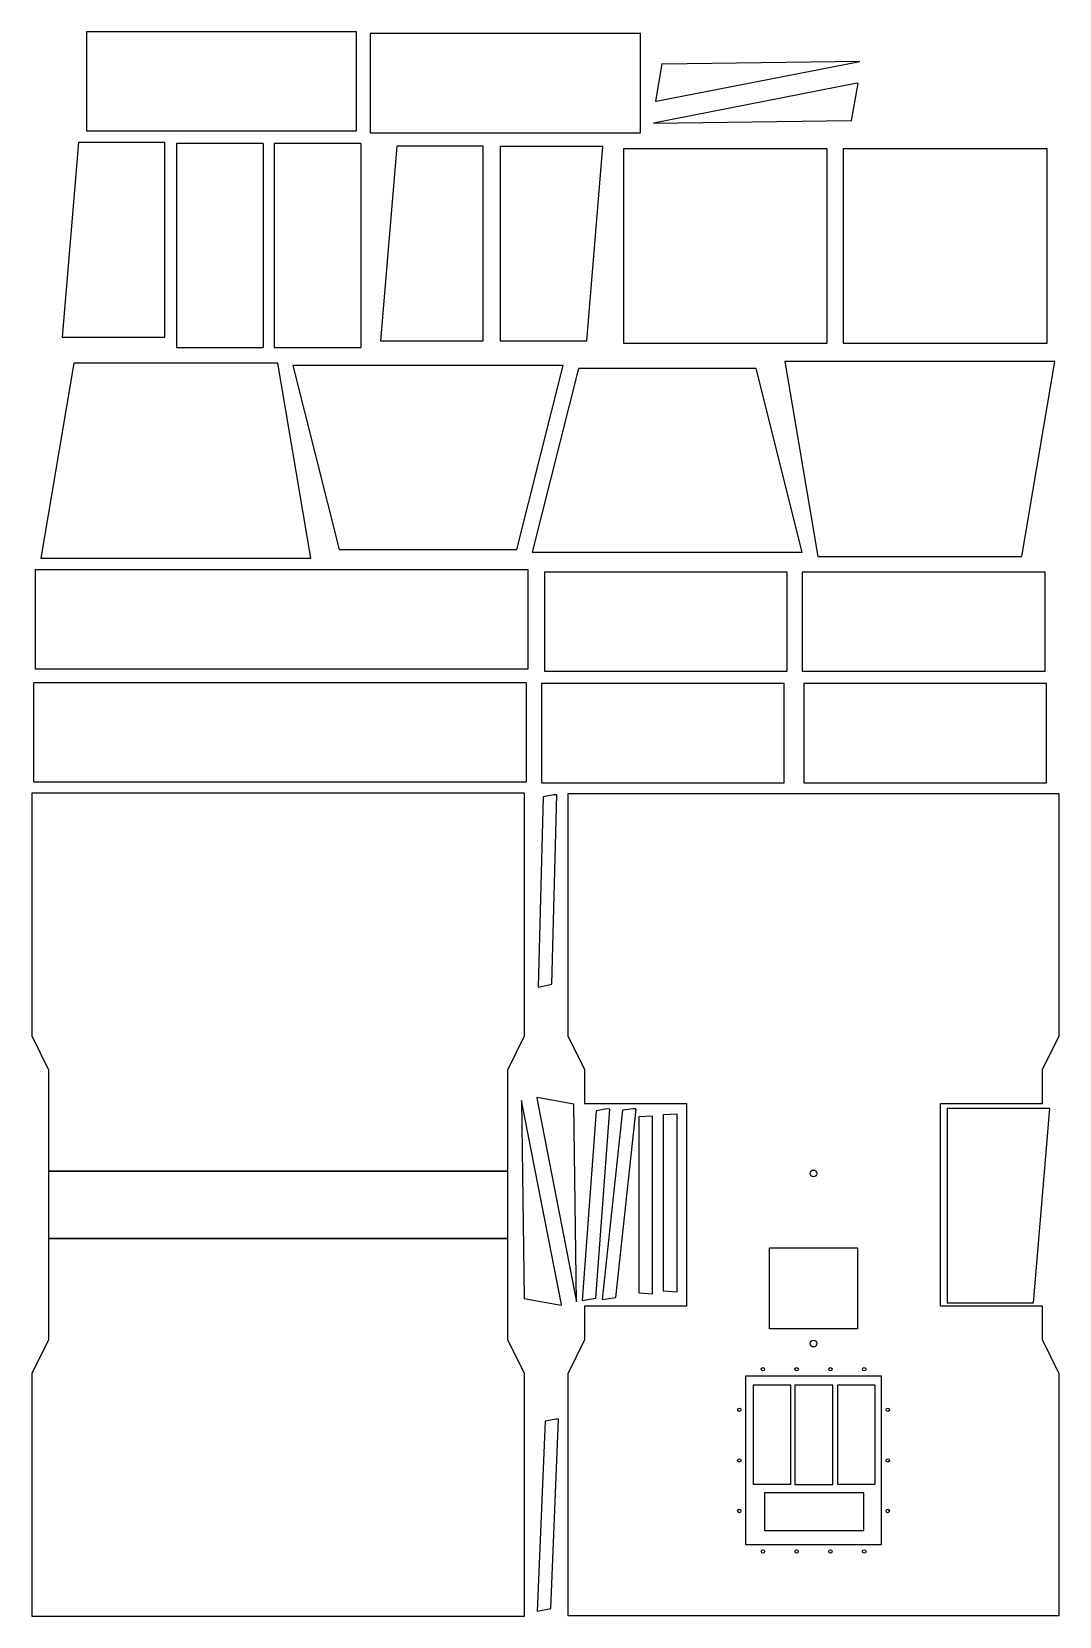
# Model space of a CAD drawing. Header units: millimetres. Extents: x 161 to 1683, y -619 to 1728.
import ezdxf

# ---------------------------------------------------------------- set-up
doc = ezdxf.new("R2010")
doc.units = ezdxf.units.MM
doc.layers.get('0').update_dxf_attribs({"linetype": 'CONTINUOUS'})

msp = doc.modelspace()

# ---------------------------------------------------------------- linework, layer by layer
for p, q in [((375.4, 1562.1), (375.4, 1260.1)), ((503.6, 1562.1), (375.4, 1562.1)), ((503.6, 1562.1), (503.6, 1260.1)), ((520.2, 1562.1), (520.2, 1260.1)), ((648.4, 1562.1), (520.2, 1562.1)), ((648.4, 1562.1), (648.4, 1260.1)), ((375.4, 1260.1), (503.6, 1260.1)), ((520.2, 1260.1), (648.4, 1260.1)), ((1080.4, 121.5), (1059.8, 120.3)), ((1059.8, 120.3), (1059.8, -140.4)), ((1080.4, -141.6), (1080.4, 121.5)), ((1116.9, 124.4), (1096.3, 123.2)), ((1096.3, 123.2), (1096.3, -137.5)), ((1116.9, -138.7), (1116.9, 124.4)), ((1059.8, -140.4), (1080.4, -141.6)), ((1096.3, -137.5), (1116.9, -138.7))]:
    msp.add_line(p, q)
for points in [[(242, 1727.8), (242, 1580.8), (642, 1580.8), (642, 1727.8)], [(662.4, 1578.2), (1062.4, 1578.2), (1062.4, 1725.2), (662.4, 1725.2)], [(1095.3, 1679.9), (1094.3, 1680.1), (1084.6, 1625), (1085.6, 1624.8), (1387.4, 1683.8)], [(1373.9, 1596.3), (1374.9, 1596.2), (1384.6, 1651.2), (1383.6, 1651.4), (1081.8, 1592.4)], [(230, 1563.5), (206.1, 1275.5), (358.1, 1275.5), (358.1, 1563.5)], [(677.7, 1270), (829.7, 1270), (829.7, 1558), (701.5, 1558)], [(854.7, 1269.8), (982.9, 1269.8), (1006.8, 1557.8), (854.7, 1557.8)], [(1037.1, 1554.2), (1037.1, 1266.2), (1339.1, 1266.2), (1339.1, 1554.2)], [(1362.6, 1266.2), (1664.6, 1266.2), (1664.6, 1554.2), (1362.6, 1554.2)], [(574.3, 948), (525.3, 1236.9), (223.2, 1236.9), (174.3, 948), (174.3, 947.9), (574.3, 947.9)], [(548.8, 1233.3), (547.8, 1233.1), (616.3, 960.9), (879.4, 960.9), (947.8, 1233.1), (946.9, 1233.3), (946.8, 1233.1), (548.9, 1233.1)], [(903.1, 956.5), (903.1, 956.8), (1301.1, 956.8), (1301.1, 956.5), (1302.1, 956.8), (1233.7, 1228.9), (970.6, 1228.9), (902.1, 956.8)], [(1276.3, 1239.2), (1325.3, 950.3), (1627.3, 950.3), (1676.3, 1239.2), (1676.3, 1239.2), (1276.3, 1239.2)], [(165.9, 783.8), (895.9, 783.8), (895.9, 930.8), (165.9, 930.8)], [(920.1, 780.4), (1279.7, 780.4), (1279.7, 927.4), (920.1, 927.4)], [(1302, 927.4), (1302, 780.4), (1661.6, 780.4), (1661.6, 927.4)], [(163.7, 616.5), (893.7, 616.5), (893.7, 763.5), (163.7, 763.5)], [(915.7, 615.4), (1275.3, 615.4), (1275.3, 762.4), (915.7, 762.4)], [(1304.2, 615.4), (1663.8, 615.4), (1663.8, 762.4), (1304.2, 762.4)], [(865.9, 190.2), (890.9, 240.2), (890.9, 599.8), (160.9, 599.8), (160.9, 240.2), (185.9, 190.2), (185.9, 40.2), (865.9, 40.2)], [(937.5, 597.3), (937.5, 597.5), (934.2, 597.6), (918.4, 594.2), (911, 312.5), (931.1, 317), (938.5, 597.5)], [(1682.7, 598.8), (954.7, 598.8), (954.7, 240.4), (979.7, 190.4), (979.7, 140.2), (1130.7, 140.2), (1130.7, -159.8), (979.7, -159.8), (979.7, -210), (954.7, -260), (954.7, -618.4), (1682.7, -618.4), (1682.7, -260), (1657.7, -210), (1657.7, -159.8), (1506.7, -159.8), (1506.7, 140.2), (1657.7, 140.2), (1657.7, 190.4), (1682.7, 240.4)], [(890.2, -147.6), (890.1, -148.6), (945.1, -158.3), (945.3, -157.3), (886.3, 144.5)], [(963.9, 138.4), (964, 139.4), (909, 149.1), (908.8, 148.1), (967.8, -153.7)], [(996.5, -148.1), (1016.9, 131.9), (1015.9, 131.7), (1015.9, 131.9), (1012.6, 132.2), (996.7, 129.4), (976.2, -151.5)], [(1054.9, 131.8), (1054.9, 132.1), (1051.6, 132.4), (1035.6, 130.2), (1005.5, -149.9), (1025.9, -147.1), (1055.9, 132)], [(1644.7, -155.1), (1668.6, 132.9), (1516.5, 132.9), (1516.5, -155.1)], [(185.9, -59.8), (865.9, -59.8), (865.9, 40.2), (185.9, 40.2)], [(160.9, -619.4), (890.9, -619.4), (890.9, -259.8), (865.9, -209.8), (865.9, -59.8), (185.9, -59.8), (185.9, -209.8), (160.9, -259.8)], [(1253.7, -73.4), (1383.7, -73.4), (1383.7, -193.4), (1253.7, -193.4)], [(1218.7, -263.4), (1418.7, -263.4), (1418.7, -513.4), (1218.7, -513.4)], [(1229.2, -423.9), (1285.1, -423.9), (1285.1, -276.9), (1229.2, -276.9)], [(1347.1, -277), (1291.2, -277), (1291.2, -424), (1347.1, -424)], [(1354.3, -423.8), (1410.2, -423.8), (1410.2, -276.8), (1354.3, -276.8)], [(940.3, -327.6), (940.3, -327.3), (937, -327.2), (921.2, -330.4), (909.6, -611.9), (929.8, -607.8), (941.3, -327.4)], [(1246.3, -436.4), (1246.3, -492.3), (1393.3, -492.3), (1393.3, -436.4)]]:
    msp.add_lwpolyline(points, close=True)
for centre, radius in [((1318.7, 36.6), 5), ((1318.7, -215.4), 5), ((1243.7, -253.4), 2.5), ((1293.7, -253.4), 2.5), ((1343.7, -253.4), 2.5), ((1393.7, -253.4), 2.5), ((1208.7, -313.4), 2.5), ((1428.7, -313.4), 2.5), ((1208.7, -388.4), 2.5), ((1428.7, -388.4), 2.5), ((1208.7, -463.4), 2.5), ((1428.7, -463.4), 2.5), ((1243.7, -523.4), 2.5), ((1293.7, -523.4), 2.5), ((1343.7, -523.4), 2.5), ((1393.7, -523.4), 2.5)]:
    msp.add_circle(centre, radius)

doc.saveas('drawing.dxf')
